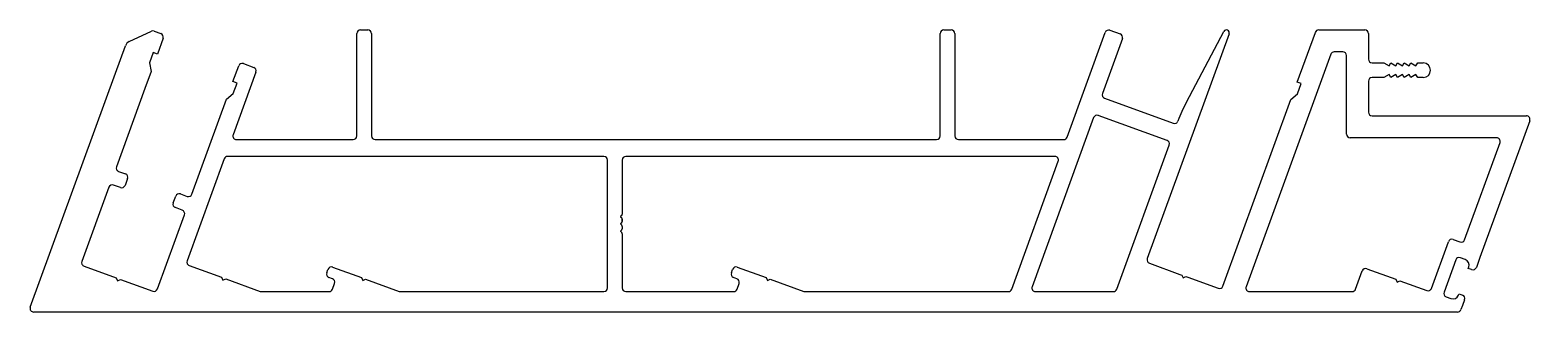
# Model space of a CAD drawing. Extents: x -98 to 107, y 0 to 39.
import ezdxf

# ---------------------------------------------------------------- set-up
doc = ezdxf.new("R2010")
doc.units = 0
doc.layers.add('1', color=7, linetype='CONTINUOUS')
doc.layers.add('KONTUR', color=7, linetype='CONTINUOUS')

msp = doc.modelspace()

# ---------------------------------------------------------------- linework, layer by layer
at = {"layer": '1', "color": 7}
for p, q in [((-16.78, 21.1), (-16.78, 13.71)), ((42.39, 21.6), (-16.28, 21.6)), ((36.49, 3.43), (42.86, 20.93)), ((-16.85, 13.53), (-17.02, 13.36)), ((-17.02, 13.35), (-16.85, 13.18)), ((-16.85, 12.53), (-17.02, 12.36)), ((-17.02, 12.35), (-16.85, 12.18)), ((-16.78, 13.71), (-16.78, 13.71)), ((-16.78, 13.71), (-16.78, 13.71)), ((-16.78, 13), (-16.78, 12.71)), ((-16.78, 12.71), (-16.78, 13)), ((-16.78, 13), (-16.78, 12.71)), ((-16.78, 12.71), (-16.78, 13)), ((-16.78, 13), (-16.78, 12.71)), ((-16.85, 11.53), (-17.02, 11.36)), ((-17.02, 11.35), (-16.85, 11.18)), ((-16.78, 12), (-16.78, 11.71)), ((-16.78, 11), (-16.78, 3.6)), ((-1.04, 6.44), (2.9, 5.01)), ((-1.85, 5.67), (-1.68, 6.14)), ((-1.09, 4.86), (-1.56, 5.03)), ((-1.07, 3.43), (-0.79, 4.22)), ((2.9, 5.01), (3.08, 4.62)), ((3.08, 4.62), (3.47, 4.8)), ((3.47, 4.8), (8.05, 3.13)), ((-16.28, 3.1), (-1.54, 3.1)), ((8.22, 3.1), (36.02, 3.1))]:
    msp.add_line(p, q, dxfattribs=at)
for centre, radius, start, end in [((-16.28, 21.1), 0.5, 90, 180), ((42.39, 21.1), 0.5, 340, 90), ((-17.02, 13.35), 0.008, 135, 225), ((-17.02, 12.35), 0.008, 135, 225), ((-17.03, 13.71), 0.25, 315, 0), ((-17.03, 13), 0.25, 0, 45), ((-17.03, 12.71), 0.25, 315, 0), ((-17.02, 11.35), 0.008, 135, 225), ((-17.03, 12), 0.25, 360, 45), ((-17.03, 11.71), 0.25, 315, 360), ((-17.03, 11), 0.25, 0, 45), ((-1.21, 5.97), 0.5, 70, 160), ((-1.38, 5.5), 0.5, 160, 250), ((-1.26, 4.39), 0.5, 340, 70), ((-16.28, 3.6), 0.5, 180, 270), ((-1.54, 3.6), 0.5, 270, 340), ((8.22, 3.6), 0.5, 250, 270), ((36.02, 3.6), 0.5, 270, 340)]:
    msp.add_arc(centre, radius, start, end, dxfattribs=at)
at = {"layer": 'KONTUR', "color": 7}
for p, q in [((-84.21, 37.31), (-81.17, 38.72)), ((-80.79, 38.74), (-79.86, 38.4)), ((-79.57, 37.76), (-80.35, 35.6)), ((-53.07, 24.4), (-53.07, 38.4)), ((-52.57, 38.9), (-51.57, 38.9)), ((-51.07, 38.4), (-51.07, 24.4)), ((26.72, 24.4), (26.72, 38.4)), ((27.22, 38.9), (28.22, 38.9)), ((28.72, 38.4), (28.72, 24.4)), ((44.06, 24.23), (49.28, 38.57)), ((51.63, 37.72), (48.9, 30.2)), ((49.92, 38.87), (51.33, 38.36)), ((66.23, 38.37), (55.04, 7.61)), ((60.39, 29.04), (65.51, 38.69)), ((75.54, 31.76), (78.02, 38.57)), ((78.48, 38.9), (84.78, 38.9)), ((85.28, 38.4), (85.28, 34.9)), ((-86.09, 32.99), (-84.73, 36.74)), ((-80.92, 35.8), (-81.43, 34.4)), ((-80.35, 35.6), (-80.92, 35.8)), ((80.12, 35.57), (68.54, 3.77)), ((81.78, 35.9), (80.59, 35.9)), ((82.28, 24.66), (82.28, 35.4)), ((-97.74, 0.97), (-86.09, 32.99)), ((-81.22, 33.21), (-82.06, 30.91)), ((-81.43, 34.4), (-81.22, 33.21)), ((-70.02, 31.84), (-69.23, 34)), ((-66.88, 33.14), (-70, 24.57)), ((-68.59, 34.3), (-67.18, 33.78)), ((85.78, 34.4), (87.41, 34.4)), ((87.41, 34.4), (88.1, 34)), ((88.1, 34), (88.33, 34.4)), ((88.33, 34.4), (89.02, 34)), ((89.02, 34), (89.25, 34.4)), ((89.25, 34.4), (89.94, 34)), ((89.94, 34), (90.17, 34.4)), ((90.17, 34.4), (90.86, 34)), ((90.86, 34), (91.09, 34.4)), ((91.09, 34.4), (91.78, 34)), ((91.78, 34), (92.02, 34.4)), ((92.02, 34.4), (92.78, 34.4)), ((-82.06, 30.91), (-85.96, 20.19)), ((-69.45, 31.63), (-70.02, 31.84)), ((-69.97, 30.22), (-69.45, 31.63)), ((76.1, 31.56), (75.54, 31.76)), ((75.59, 30.15), (76.1, 31.56)), ((85.28, 31.9), (85.28, 27.66)), ((87.41, 32.4), (85.78, 32.4)), ((88.1, 32.8), (87.41, 32.4)), ((88.33, 32.4), (88.1, 32.8)), ((89.02, 32.8), (88.33, 32.4)), ((89.25, 32.4), (89.02, 32.8)), ((89.94, 32.8), (89.25, 32.4)), ((90.17, 32.4), (89.94, 32.8)), ((90.86, 32.8), (90.17, 32.4)), ((91.09, 32.4), (90.86, 32.8)), ((91.78, 32.8), (91.09, 32.4)), ((92.02, 32.4), (91.78, 32.8)), ((92.78, 32.4), (92.02, 32.4)), ((-75.63, 16.43), (-70.89, 29.45)), ((-70.89, 29.45), (-69.97, 30.22)), ((49.19, 29.56), (58.59, 26.14)), ((65.38, 3.85), (74.67, 29.38)), ((74.67, 29.38), (75.59, 30.15)), ((47.7, 26.91), (39.28, 3.77)), ((57.74, 23.79), (48.34, 27.21)), ((85.78, 27.16), (94.7, 27.16)), ((94.7, 27.16), (106.88, 27.16)), ((107.35, 26.49), (100.54, 7.78)), ((-69.53, 23.9), (-53.57, 23.9)), ((-50.57, 23.9), (26.22, 23.9)), ((29.22, 23.9), (43.59, 23.9)), ((50.86, 3.43), (58.04, 23.15)), ((93.01, 24.16), (82.78, 24.16)), ((102.81, 24.16), (93.01, 24.16)), ((98.44, 10.19), (103.28, 23.49)), ((-71.2, 21.27), (-76.29, 7.3)), ((-19.28, 21.6), (-70.73, 21.6)), ((-18.78, 3.6), (-18.78, 21.1)), ((-85.66, 19.55), (-84.72, 19.21)), ((-84.42, 18.56), (-84.77, 17.63)), ((-86.99, 17.37), (-90.68, 7.22)), ((-85.41, 17.33), (-86.35, 17.67)), ((-77.21, 16.47), (-76.27, 16.13)), ((-78.19, 15.23), (-77.85, 16.17)), ((-76.95, 14.25), (-77.89, 14.59)), ((-80.35, 3.46), (-76.65, 13.61)), ((93.89, 3.54), (96.22, 9.93)), ((96.86, 10.23), (97.8, 9.89)), ((-90.38, 6.58), (-85.97, 4.97)), ((-75.99, 6.66), (-71.57, 5.05)), ((-56.38, 6.44), (-52.43, 5.01)), ((55.34, 6.97), (59.51, 5.45)), ((85.07, 6.22), (89.02, 4.78)), ((97.22, 7.44), (95.62, 3.02)), ((98.52, 7.5), (97.86, 7.74)), ((98.93, 6.28), (99, 6.47)), ((99.4, 6.11), (98.93, 6.28)), ((100.54, 7.78), (100.04, 6.41)), ((-85.97, 4.97), (-85.79, 4.59)), ((-85.79, 4.59), (-85.4, 4.77)), ((-85.4, 4.77), (-80.99, 3.16)), ((-71.57, 5.05), (-71.39, 4.67)), ((-71.39, 4.67), (-71.01, 4.85)), ((-71.01, 4.85), (-66.29, 3.13)), ((-57.19, 5.67), (-57.02, 6.14)), ((-56.42, 4.86), (-56.89, 5.03)), ((-56.41, 3.43), (-56.12, 4.22)), ((-52.43, 5.01), (-52.25, 4.62)), ((-52.25, 4.62), (-51.87, 4.8)), ((-51.87, 4.8), (-47.29, 3.13)), ((59.51, 5.45), (59.75, 5.36)), ((59.75, 5.36), (59.93, 4.98)), ((59.93, 4.98), (60.32, 5.16)), ((60.32, 5.16), (60.58, 5.06)), ((60.58, 5.06), (64.74, 3.55)), ((83.53, 3.43), (84.43, 5.92)), ((89.02, 4.78), (89.2, 4.4)), ((89.2, 4.4), (89.58, 4.58)), ((89.58, 4.58), (93.25, 3.24)), ((-66.12, 3.1), (-56.88, 3.1)), ((-47.12, 3.1), (-19.28, 3.1)), ((39.75, 3.1), (50.39, 3.1)), ((69.01, 3.1), (75.53, 3.1)), ((75.53, 3.1), (83.06, 3.1)), ((95.92, 2.38), (96.57, 2.14)), ((97.6, 2.62), (97.67, 2.81)), ((97.67, 2.81), (98.14, 2.63)), ((73.98, 0.3), (-97.27, 0.3)), ((97.47, 0.3), (73.98, 0.3)), ((98.15, 1.21), (97.94, 0.63)), ((98.44, 1.99), (98.15, 1.21))]:
    msp.add_line(p, q, dxfattribs=at)
for centre, radius, start, end in [((-83.79, 36.4), 1, 115, 160), ((-80.96, 38.27), 0.5, 70, 115), ((-80.04, 37.93), 0.5, 340, 70), ((-52.57, 38.4), 0.5, 90, 180), ((-51.57, 38.4), 0.5, 360, 90), ((27.22, 38.4), 0.5, 90, 180), ((28.22, 38.4), 0.5, 360, 90), ((49.75, 38.4), 0.5, 70, 160.0011), ((51.16, 37.89), 0.5, 340.0021, 70), ((65.86, 38.51), 0.397, 339.6568, 151.6568), ((78.48, 38.4), 0.5, 90, 160), ((84.78, 38.4), 0.5, 0, 90), ((80.59, 35.4), 0.5, 90, 160), ((81.78, 35.4), 0.5, 360, 90), ((85.78, 34.9), 0.5, 180, 270), ((-68.76, 33.83), 0.5, 70, 160), ((-67.35, 33.31), 0.5, 340, 70), ((92.78, 33.4), 1, 270, 90), ((85.78, 31.9), 0.5, 90, 180), ((49.37, 30.03), 0.5, 160.0021, 250), ((77.79, 19.77), 19.72, 151.9556, 160.232), ((48.17, 26.74), 0.5, 70, 160), ((85.78, 27.66), 0.5, 180, 270), ((106.88, 26.66), 0.5, 340, 90), ((58.76, 26.61), 0.5, 250, 340.232), ((82.78, 24.66), 0.5, 180, 270), ((-69.53, 24.4), 0.5, 160, 270), ((-53.57, 24.4), 0.5, 270, 0), ((-50.57, 24.4), 0.5, 180, 270), ((26.22, 24.4), 0.5, 270, 0), ((29.22, 24.4), 0.5, 180, 270), ((43.59, 24.4), 0.5, 270, 340.0011), ((57.57, 23.32), 0.5, 340, 70), ((102.81, 23.66), 0.5, 340, 90), ((-70.73, 21.1), 0.5, 90, 160), ((-19.28, 21.1), 0.5, 360, 90), ((-85.49, 20.02), 0.5, 160, 250), ((-84.89, 18.74), 0.5, 340, 70), ((-86.52, 17.2), 0.5, 70, 160), ((-85.24, 17.8), 0.5, 250, 340), ((-77.38, 16), 0.5, 70, 160), ((-76.1, 16.6), 0.5, 250, 340), ((-77.72, 15.06), 0.5, 160, 250), ((-77.12, 13.78), 0.5, 340, 70), ((96.69, 9.76), 0.5, 70, 160.0032), ((97.97, 10.36), 0.5, 250, 340), ((-90.21, 7.05), 0.5, 160, 250), ((-75.82, 7.13), 0.5, 160, 250), ((-56.55, 5.97), 0.5, 70, 160), ((55.51, 7.44), 0.5, 159.9989, 250), ((84.9, 5.75), 0.5, 70, 160), ((97.69, 7.27), 0.5, 70, 160), ((98.25, 6.74), 0.8, 340.1596, 70.1594), ((99.57, 6.58), 0.5, 250, 340), ((-56.72, 5.5), 0.5, 160, 250), ((-56.59, 4.39), 0.5, 340, 70), ((-80.82, 3.63), 0.5, 250, 340), ((-66.12, 3.6), 0.5, 250, 270), ((-56.88, 3.6), 0.5, 270, 340), ((-47.12, 3.6), 0.5, 250, 270), ((-19.28, 3.6), 0.5, 270, 360), ((39.75, 3.6), 0.5, 160, 270), ((50.39, 3.6), 0.5, 270, 340), ((64.91, 4.02), 0.5, 250, 340), ((69.01, 3.6), 0.5, 160, 270), ((83.06, 3.6), 0.5, 270, 340), ((93.42, 3.71), 0.5, 250, 340.0032), ((96.09, 2.85), 0.5, 160, 250), ((96.85, 2.89), 0.8, 250.1594, 339.8404), ((97.97, 2.16), 0.5, 340, 70), ((-97.27, 0.8), 0.5, 160, 270), ((97.47, 0.8), 0.5, 270, 340)]:
    msp.add_arc(centre, radius, start, end, dxfattribs=at)

doc.saveas('drawing.dxf')
